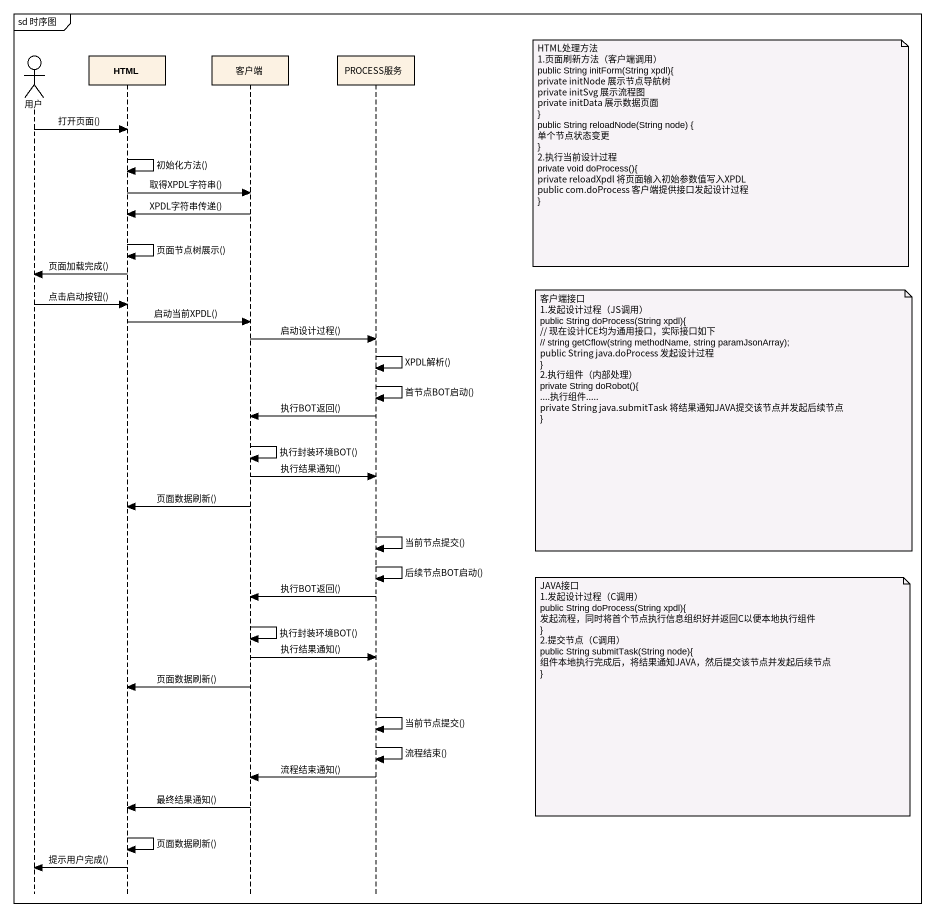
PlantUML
@startuml
mainframe sd 时序图
hide footbox
actor 用户
participant HTML
participant 客户端
participant PROCESS服务

用户 -> HTML : 打开页面()
note right of PROCESS服务
  HTML处理方法
  1.页面刷新方法（客户端调用）
  public String initForm(String xpdl){
  private initNode 展示节点导航树
  private initSvg 展示流程图
  private initData 展示数据页面
  ~}
  public String reloadNode(String node) {
  单个节点状态变更
  ~}
  2.执行当前设计过程
  private void doProcess(){
  private reloadXpdl 将页面输入初始参数值写入XPDL
  public com.doProcess 客户端提供接口发起设计过程
  ~}
end note
HTML -> HTML : 初始化方法()
HTML -> 客户端 : 取得XPDL字符串()
客户端 -> HTML : XPDL字符串传递()
HTML -> HTML : 页面节点树展示()
HTML -> 用户 : 页面加载完成()
用户 -> HTML : 点击启动按钮()
HTML -> 客户端 : 启动当前XPDL()
客户端 -> PROCESS服务 : 启动设计过程()
PROCESS服务 -> PROCESS服务 : XPDL解析()
PROCESS服务 -> PROCESS服务 : 首节点BOT启动()
PROCESS服务 -> 客户端 : 执行BOT返回()
note right of PROCESS服务
  客户端接口
  1.发起设计过程（JS调用）
  public String doProcess(String xpdl){
  // 现在设计ICE均为通用接口，实际接口如下
  // string getCflow(string methodName, string paramJsonArray);
  public String java.doProcess 发起设计过程
  ~}
  2.执行组件（内部处理）
  private String doRobot(){
  ~....执行组件.....
  private String java.submitTask 将结果通知JAVA提交该节点并发起后续节点
  ~}
end note
客户端 -> 客户端 : 执行封装环境BOT()
客户端 -> PROCESS服务 : 执行结果通知()
客户端 -> HTML : 页面数据刷新()
PROCESS服务 -> PROCESS服务 : 当前节点提交()
PROCESS服务 -> PROCESS服务 : 后续节点BOT启动()
PROCESS服务 -> 客户端 : 执行BOT返回()
客户端 -> 客户端 : 执行封装环境BOT()
客户端 -> PROCESS服务 : 执行结果通知()
客户端 -> HTML : 页面数据刷新()
note right of PROCESS服务
  JAVA接口
  1.发起设计过程（C调用）
  public String doProcess(String xpdl){
  发起流程，同时将首个节点执行信息组织好并返回C以便本地执行组件
  ~}
  2.提交节点（C调用）
  public String submitTask(String node){
  组件本地执行完成后，将结果通知JAVA，然后提交该节点并发起后续节点
  ~}
end note
PROCESS服务 -> PROCESS服务 : 当前节点提交()
PROCESS服务 -> PROCESS服务 : 流程结束()
PROCESS服务 -> 客户端 : 流程结束通知()
客户端 -> HTML : 最终结果通知()
HTML -> HTML : 页面数据刷新()
HTML -> 用户 : 提示用户完成()
@enduml
